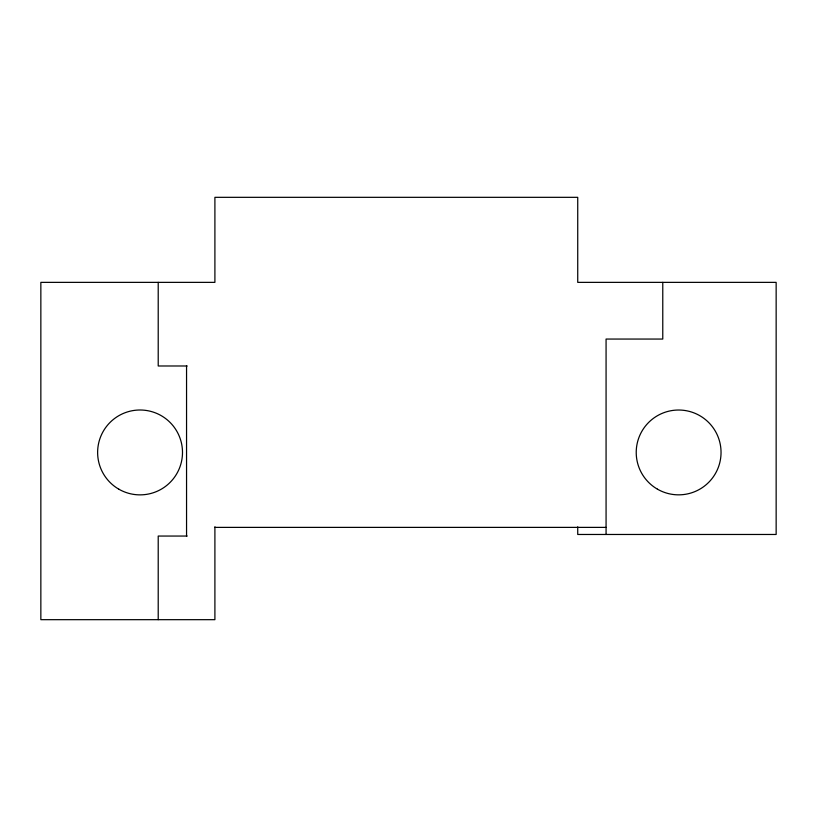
<?xml version="1.0" encoding="UTF-8"?>
<svg xmlns="http://www.w3.org/2000/svg" width="817" height="817" viewBox="0 0 817 817"><rect width="100%" height="100%" fill="white"/><g stroke="black" fill="none" stroke-linecap="round" stroke-linejoin="round"><path stroke-width="1.23" d="M187.185 365.985L158.212 365.985L158.212 282.365M214.902 527.384L606.071 527.384M187.185 536.054L158.212 536.054L158.212 619.674M662.771 282.365L662.771 339.055L606.071 339.055L606.071 534.471M577.731 526.832L577.731 534.471L776.15 534.471L776.15 282.365L577.731 282.365L577.731 197.326L214.902 197.326L214.902 282.365L40.85 282.365L40.85 619.674L214.902 619.674L214.902 526.761M186.552 365.985L186.552 536.054M657.43 489.158A42.402 42.402 0 0 0 721.043 452.434A42.402 42.402 0 0 0 657.43 415.71A42.402 42.402 0 0 0 657.43 489.158M118.843 489.189A42.443 42.443 0 0 0 182.497 452.434A42.443 42.443 0 0 0 118.843 415.679A42.443 42.443 0 0 0 118.843 489.189"/></g></svg>
